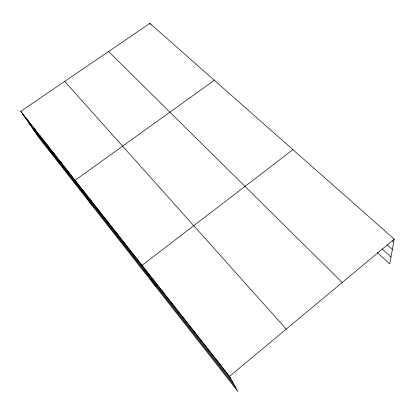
<?xml version="1.0" encoding="UTF-8"?>
<svg xmlns="http://www.w3.org/2000/svg" width="415" height="415" viewBox="0 0 415 415"><rect width="100%" height="100%" fill="white"/><g stroke="black" fill="none" stroke-linecap="round" stroke-linejoin="round"><path stroke-width="0.62" d="M20.75 111.303L229.547 376.332L238.018 391.62L39.223 138.065L20.75 111.303L149.877 23.38L394.25 239.107L389.752 263.935L377.271 252.517M229.547 376.332L394.25 239.107M292.923 149.654L142.07 265.294L155.853 286.822M214.322 80.271L75.099 180.286L91.86 205.207M392.289 240.7L393.731 241.976M387.2 244.949L392.357 249.571M382.013 248.876L391.003 257.025M108.559 51.512L342.188 282.485M64.678 81.392L286.236 329.1M22.851 114.348L230.532 378.107M28.448 122.461L233.126 382.791M34.009 130.518L235.668 387.382M26.975 119.209L29.06 122.233M39.887 135.591L41.931 138.579M33.356 127.301L35.42 130.31M46.579 144.088L48.602 147.055M53.442 152.798L55.444 155.739M60.476 161.731L62.452 164.641M67.697 170.892L69.642 173.771M82.699 189.935L84.582 192.747M90.501 199.838L92.353 202.613M98.516 210.011L100.326 212.745M106.748 220.458L108.523 223.151M115.209 231.202L116.942 233.847M123.909 242.246L125.6 244.84M132.857 253.607L134.496 256.143M151.843 277.697L153.368 280.109M161.917 290.484L163.38 292.824M172.303 303.671L173.703 305.938M183.025 317.278L184.353 319.462M194.09 331.326L195.346 333.416M205.524 345.835L206.691 347.827M217.335 360.827L218.415 362.715M149.877 23.38L150.266 24.537"/></g></svg>
